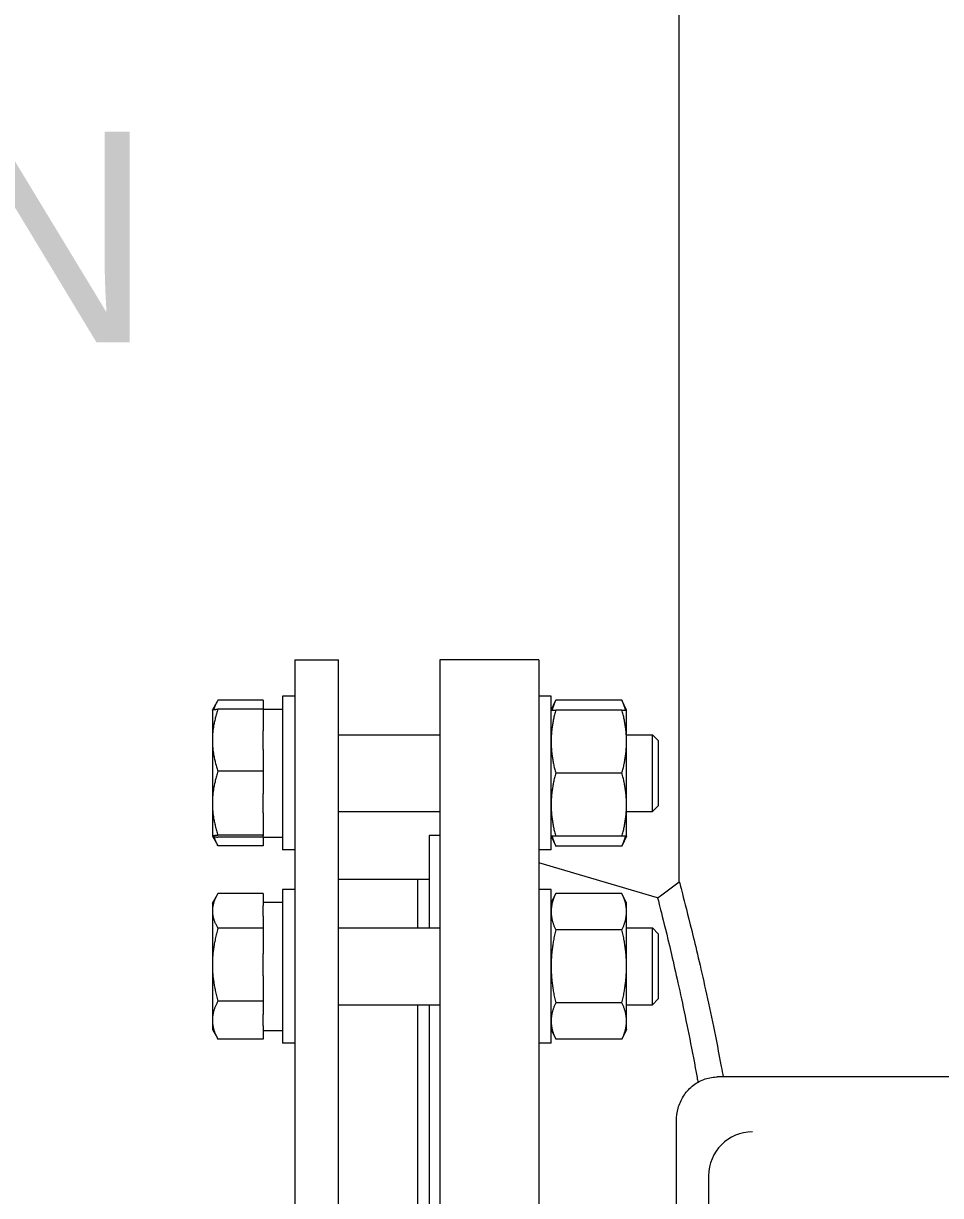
# Model space of a CAD drawing. Header units: inches. Extents: x 20 to 536, y 8 to 344.
# Drawn here: x 363.19 to 373.63, y 115.63 to 128.97 of the extents above; entities that cross this region are included whole.
import ezdxf

# ---------------------------------------------------------------- set-up
doc = ezdxf.new("R2010")
doc.units = ezdxf.units.IN
doc.header["$LTSCALE"] = 16
doc.header["$MEASUREMENT"] = 0
doc.layers.add('Symbol (ANSI)', color=7, linetype='Continuous', lineweight=25)
doc.layers.add('Visible (ANSI)', color=7, linetype='Continuous', lineweight=50)
doc.styles.add('MEMCOR Medium', font='arial.ttf')

msp = doc.modelspace()

# ---------------------------------------------------------------- linework, layer by layer
at = {"layer": 'Visible (ANSI)', "linetype": 'Continuous', "lineweight": 18}
for p, q in [((370.6575, 119.19868), (370.6575, 140.2293)), ((366.27721, 121.72597), (366.27721, 102.72597)), ((366.27721, 121.72597), (366.77721, 121.72597)), ((366.77721, 102.72597), (366.77721, 121.72597)), ((367.93221, 121.72597), (367.93221, 102.72597)), ((369.05721, 121.72597), (367.93221, 121.72597)), ((369.05721, 121.72597), (369.05721, 102.72597)), ((365.33959, 121.15531), (365.39695, 121.25466)), ((365.91758, 121.26602), (365.40365, 121.26602)), ((365.91758, 121.26602), (365.91758, 121.16584)), ((366.13658, 121.31134), (366.13658, 119.56134)), ((366.27721, 121.31134), (366.13658, 121.31134)), ((369.19783, 121.31134), (369.05721, 121.31134)), ((369.19783, 119.56134), (369.19783, 121.31134)), ((369.19783, 121.15534), (369.2497, 121.26657)), ((370.00497, 121.26657), (369.2497, 121.26657)), ((370.05683, 121.15534), (370.00497, 121.26657)), ((365.33946, 121.15509), (365.33959, 121.15531)), ((365.33946, 121.15509), (365.33946, 120.81124)), ((365.91758, 121.16529), (365.40365, 121.16529)), ((365.91758, 121.16529), (365.91758, 121.16584)), ((365.91758, 121.16584), (366.13658, 121.16584)), ((365.91758, 121.16529), (365.91758, 120.9177)), ((370.00497, 121.15534), (369.2497, 121.15534)), ((370.05683, 120.79584), (370.05683, 121.15534)), ((365.33946, 120.81124), (365.33946, 120.09272)), ((365.91758, 120.70479), (365.91758, 120.9177)), ((366.77721, 120.87384), (367.93221, 120.87384)), ((370.05683, 120.87384), (370.35143, 120.87384)), ((370.35143, 119.99884), (370.35143, 120.87384)), ((370.41758, 120.80769), (370.35143, 120.87384)), ((370.41758, 120.80769), (370.41758, 120.06499)), ((365.91758, 120.70479), (365.91758, 120.4572)), ((370.05683, 120.07684), (370.05683, 120.79584)), ((365.91758, 120.4572), (365.40365, 120.4572)), ((365.91758, 120.4572), (365.91758, 120.20231)), ((370.00497, 120.43634), (369.2497, 120.43634)), ((365.91758, 119.98313), (365.91758, 120.20231)), ((365.33946, 120.09272), (365.33946, 119.71781)), ((370.05683, 119.71734), (370.05683, 120.07684)), ((370.41758, 120.06499), (370.35143, 119.99884)), ((365.91758, 119.98313), (365.91758, 119.72824)), ((366.77721, 119.99884), (367.93221, 119.99884)), ((370.05683, 119.99884), (370.35143, 119.99884)), ((365.33946, 119.71781), (365.33946, 119.71759)), ((365.33946, 119.71759), (365.33959, 119.71736)), ((365.33959, 119.71736), (365.39695, 119.61801)), ((365.91758, 119.72824), (365.40365, 119.72824)), ((365.91758, 119.70738), (365.40365, 119.70738)), ((365.91758, 119.60666), (365.40365, 119.60666)), ((365.91758, 119.72824), (365.91758, 119.72095)), ((365.91758, 119.70684), (365.91758, 119.72095)), ((365.91758, 119.70684), (366.13658, 119.70684)), ((365.91758, 119.70684), (365.91758, 119.60666)), ((367.80721, 119.72597), (367.80721, 118.67388)), ((367.93221, 119.72597), (367.80721, 119.72597)), ((369.19783, 119.71734), (369.2497, 119.60611)), ((370.00497, 119.71734), (369.2497, 119.71734)), ((370.00497, 119.60611), (369.2497, 119.60611)), ((370.05683, 119.71734), (370.00497, 119.60611)), ((366.27721, 119.56134), (366.13658, 119.56134)), ((369.19783, 119.56134), (369.05721, 119.56134)), ((370.41115, 119.01471), (369.05721, 119.41597)), ((367.67721, 119.22597), (366.77721, 119.22597)), ((367.67721, 119.22597), (367.67721, 118.67388)), ((367.80721, 119.22597), (367.67721, 119.22597)), ((367.67721, 119.22597), (367.67721, 118.67388)), ((366.13658, 119.11138), (366.13658, 117.36138)), ((366.27721, 119.11138), (366.13658, 119.11138)), ((369.19783, 119.11138), (369.05721, 119.11138)), ((369.19783, 117.36138), (369.19783, 119.11138)), ((365.33946, 118.95513), (365.39695, 119.0547)), ((365.33946, 118.95513), (365.33946, 118.86767)), ((365.91758, 119.06605), (365.40365, 119.06605)), ((365.91758, 119.06605), (365.91758, 118.92732)), ((365.91758, 118.96588), (366.13658, 118.96588)), ((369.19783, 118.95538), (369.2497, 119.0666)), ((370.00497, 119.0666), (369.2497, 119.0666)), ((370.05683, 118.95538), (370.00497, 119.0666)), ((370.05683, 118.85905), (370.05683, 118.95538)), ((365.33946, 118.86767), (365.33946, 118.25444)), ((365.91758, 118.80802), (365.91758, 118.92732)), ((365.91758, 118.80802), (365.91758, 118.66928)), ((370.05683, 118.23638), (370.05683, 118.85905)), ((366.77721, 118.67388), (367.93221, 118.67388)), ((370.05683, 118.67388), (370.35143, 118.67388)), ((370.35143, 117.79888), (370.35143, 118.67388)), ((370.41758, 118.60773), (370.35143, 118.67388)), ((365.91758, 118.66928), (365.40365, 118.66928)), ((365.91758, 118.66928), (365.91758, 118.37918)), ((370.00497, 118.65149), (369.2497, 118.65149)), ((370.41758, 118.60773), (370.41758, 117.86503)), ((365.91758, 118.12971), (365.91758, 118.37918)), ((365.33946, 118.25444), (365.33946, 117.62315)), ((370.05683, 117.6137), (370.05683, 118.23638)), ((365.91758, 118.12971), (365.91758, 117.8396)), ((365.91758, 117.8396), (365.40365, 117.8396)), ((365.91758, 117.8396), (365.91758, 117.68823)), ((366.77721, 117.79888), (367.93221, 117.79888)), ((367.67721, 117.79888), (367.67721, 114.86343)), ((367.67721, 117.79888), (367.67721, 114.86343)), ((367.80721, 117.79888), (367.80721, 114.86343)), ((370.00497, 117.82126), (369.2497, 117.82126)), ((370.05683, 117.79888), (370.35143, 117.79888)), ((370.41758, 117.86503), (370.35143, 117.79888)), ((365.33946, 117.62315), (365.33946, 117.51763)), ((365.91758, 117.55807), (365.91758, 117.68823)), ((370.05683, 117.51738), (370.05683, 117.6137)), ((365.33946, 117.51763), (365.39695, 117.41805)), ((365.91758, 117.55807), (365.91758, 117.4067)), ((365.91758, 117.50688), (366.13658, 117.50688)), ((369.19783, 117.51738), (369.2497, 117.40615)), ((370.05683, 117.51738), (370.00497, 117.40615)), ((365.91758, 117.4067), (365.40365, 117.4067)), ((366.27721, 117.36138), (366.13658, 117.36138)), ((369.19783, 117.36138), (369.05721, 117.36138)), ((370.00497, 117.40615), (369.2497, 117.40615)), ((383.64893, 116.97597), (371.09156, 116.97597)), ((370.62505, 99.72597), (370.62505, 116.47597)), ((370.99108, 115.85097), (370.99108, 100.35097))]:
    msp.add_line(p, q, dxfattribs=at)
msp.add_arc((371.49108, 115.85097), 0.5, 90, 180, dxfattribs=at)
for points, weights in [([(365.40365, 121.26602), (365.36981, 121.20996), (365.3541, 121.1597)], [1.01001874936, 1.02721658286, 1.02385469408]), ([(369.2497, 121.26657), (369.22235, 121.20792), (369.20966, 121.15534)], [1, 1.01965956375, 1.01895290532]), ([(370.04501, 121.15534), (370.03231, 121.20792), (370.00497, 121.26657)], [1.01895290532, 1.01965956375, 1]), ([(365.40365, 121.16529), (365.33946, 120.97556), (365.33946, 120.81124)], [1.01001874936, 1.04314139574, 1]), ([(365.33959, 121.15531), (365.34226, 121.15994), (365.40365, 121.16529)], [1.00373289337, 1.04164895705, 1.01001874936]), ([(369.19783, 121.15534), (369.19783, 121.15534), (369.2497, 121.15534)], [1, 1.0379548493, 1]), ([(369.2497, 121.15534), (369.19783, 120.96268), (369.19783, 120.79584)], [1, 1.0379548493, 1]), ([(370.05683, 120.79584), (370.05683, 120.96268), (370.00497, 121.15534)], [1, 1.0379548493, 1]), ([(370.00497, 121.15534), (370.05683, 121.15534), (370.05683, 121.15534)], [1, 1.0379548493, 1]), ([(365.33946, 120.81124), (365.33946, 120.64693), (365.40365, 120.4572)], [1, 1.04314139574, 1.01001874936]), ([(369.19783, 120.79584), (369.19783, 120.62899), (369.2497, 120.43634)], [1, 1.0379548493, 1]), ([(370.00497, 120.43634), (370.05683, 120.62899), (370.05683, 120.79584)], [1, 1.0379548493, 1]), ([(365.40365, 120.4572), (365.33946, 120.26188), (365.33946, 120.09272)], [1.01001874936, 1.04314139574, 1]), ([(369.2497, 120.43634), (369.19783, 120.24368), (369.19783, 120.07684)], [1, 1.0379548493, 1]), ([(370.05683, 120.07684), (370.05683, 120.24368), (370.00497, 120.43634)], [1, 1.0379548493, 1]), ([(365.33946, 120.09272), (365.33946, 119.92357), (365.40365, 119.72824)], [1, 1.04314139574, 1.01001874936]), ([(369.19783, 120.07684), (369.19783, 119.90999), (369.2497, 119.71734)], [1, 1.0379548493, 1]), ([(370.00497, 119.71734), (370.05683, 119.90999), (370.05683, 120.07684)], [1, 1.0379548493, 1]), ([(365.40365, 119.72824), (365.33946, 119.72265), (365.33946, 119.71781)], [1.01001874936, 1.04314139574, 1]), ([(365.33946, 119.71781), (365.33946, 119.71297), (365.40365, 119.70738)], [1, 1.04314139574, 1.01001874936]), ([(365.35715, 119.71248), (365.37288, 119.66227), (365.40365, 119.60666)], [1.02429968931, 1.02563189319, 1.01001874936]), ([(365.40365, 119.60666), (365.4002, 119.61238), (365.39695, 119.61801)], [1.01001874936, 1.01174639157, 1.01326655323]), ([(369.2497, 119.71734), (369.19783, 119.71734), (369.19783, 119.71734)], [1, 1.0379548493, 1]), ([(369.20966, 119.71734), (369.22235, 119.66475), (369.2497, 119.60611)], [1.01895290532, 1.01965956375, 1]), ([(370.00497, 119.60611), (370.03231, 119.66475), (370.04501, 119.71734)], [1, 1.01965956375, 1.01895290532]), ([(370.05683, 119.71734), (370.05683, 119.71734), (370.00497, 119.71734)], [1, 1.0379548493, 1]), ([(365.40365, 119.06605), (365.33946, 118.95974), (365.33946, 118.86767)], [1.01001874936, 1.04314139574, 1]), ([(369.2497, 119.0666), (369.19783, 118.95538), (369.19783, 118.85905)], [1, 1.0379548493, 1]), ([(370.05683, 118.85905), (370.05683, 118.95538), (370.00497, 119.0666)], [1, 1.0379548493, 1]), ([(365.33946, 118.86767), (365.33946, 118.7756), (365.40365, 118.66928)], [1, 1.04314139574, 1.01001874936]), ([(369.19783, 118.85905), (369.19783, 118.76272), (369.2497, 118.65149)], [1, 1.0379548493, 1]), ([(370.00497, 118.65149), (370.05683, 118.76272), (370.05683, 118.85905)], [1, 1.0379548493, 1]), ([(365.40365, 118.66928), (365.33946, 118.44697), (365.33946, 118.25444)], [1.01001874936, 1.04314139574, 1]), ([(369.2497, 118.65149), (369.19783, 118.42903), (369.19783, 118.23638)], [1, 1.0379548493, 1]), ([(370.05683, 118.23638), (370.05683, 118.42903), (370.00497, 118.65149)], [1, 1.0379548493, 1]), ([(365.33946, 118.25444), (365.33946, 118.06191), (365.40365, 117.8396)], [1, 1.04314139574, 1.01001874936]), ([(369.19783, 118.23638), (369.19783, 118.04372), (369.2497, 117.82126)], [1, 1.0379548493, 1]), ([(370.00497, 117.82126), (370.05683, 118.04372), (370.05683, 118.23638)], [1, 1.0379548493, 1]), ([(365.40365, 117.8396), (365.33946, 117.72361), (365.33946, 117.62315)], [1.01001874936, 1.04314139574, 1]), ([(369.2497, 117.82126), (369.19783, 117.71003), (369.19783, 117.6137)], [1, 1.0379548493, 1]), ([(370.05683, 117.6137), (370.05683, 117.71003), (370.00497, 117.82126)], [1, 1.0379548493, 1]), ([(365.33946, 117.62315), (365.33946, 117.52269), (365.40365, 117.4067)], [1, 1.04314139574, 1.01001874936]), ([(369.19783, 117.6137), (369.19783, 117.51738), (369.2497, 117.40615)], [1, 1.0379548493, 1]), ([(370.00497, 117.40615), (370.05683, 117.51738), (370.05683, 117.6137)], [1, 1.0379548493, 1]), ([(365.40365, 117.4067), (365.4002, 117.41241), (365.39695, 117.41805)], [1.01001874936, 1.01174639157, 1.01326655323])]:
    msp.add_rational_spline(points, weights, degree=2, dxfattribs=at)
msp.add_open_spline([(370.41115, 119.01471), (370.49326, 119.07604), (370.57539, 119.13735), (370.6575, 119.19868)], degree=3, dxfattribs=at)
for points, knots in [([(370.6575, 119.19868), (370.6575, 119.19868), (370.66943, 119.1541), (370.71768, 118.96862), (370.75396, 118.82778), (370.84457, 118.45839), (370.89889, 118.22952), (371.01488, 117.70439), (371.07644, 117.4081), (371.14295, 117.05568), (371.15034, 117.01611), (371.15774, 116.97595)], [26.29738966, 26.29738966, 26.29738966, 26.29738966, 29.60046116, 29.60046116, 32.90353267, 32.90353267, 36.20660418, 36.20660418, 39.50967568, 39.50967568, 39.92029006, 39.92029006, 39.92029006, 39.92029006]), ([(370.41115, 119.01471), (370.41115, 119.01471), (370.42235, 118.97141), (370.46766, 118.79118), (370.50174, 118.6543), (370.58687, 118.29514), (370.63792, 118.07256), (370.74693, 117.5617), (370.80478, 117.2734), (370.86353, 116.95104), (370.86669, 116.93365), (370.86984, 116.91614)], [25.61171668, 25.61171668, 25.61171668, 25.61171668, 28.82808834, 28.82808834, 32.04446, 32.04446, 35.26083167, 35.26083167, 38.47720333, 38.47720333, 38.65925213, 38.65925213, 38.65925213, 38.65925213]), ([(370.62505, 116.47597), (370.62505, 116.52482), (370.6317, 116.57368), (370.65829, 116.6682), (370.67826, 116.71387), (370.73134, 116.79824), (370.76451, 116.83694), (370.8426, 116.90245), (370.88755, 116.92925), (370.98212, 116.96485), (371.03122, 116.9746), (371.08428, 116.97592), (371.08792, 116.97597), (371.09156, 116.97597)], [3.14159265, 3.14159265, 3.14159265, 3.14159265, 3.45575192, 3.45575192, 3.76991118, 3.76991118, 4.08407045, 4.08407045, 4.39721764, 4.39721764, 4.69077188, 4.69077188, 4.71238898, 4.71238898, 4.71238898, 4.71238898])]:
    msp.add_open_spline(points, degree=3, knots=knots, dxfattribs=at)

# ---------------------------------------------------------------- texts
at = {"layer": 'Symbol (ANSI)', "insert": (364.66942, 135.2976), "char_height": 2.4000001, "width": 22.5439042, "attachment_point": 3, "line_spacing_factor": 0.944221, "style": 'MEMCOR Medium'}
msp.add_mtext('\\fArial|b0|i0;10in [DN250]\\P\\fArial|b0|i0;EFFLUENT\\P\\fArial|b0|i0;CONNECTION', dxfattribs=at)

doc.saveas('drawing.dxf')
